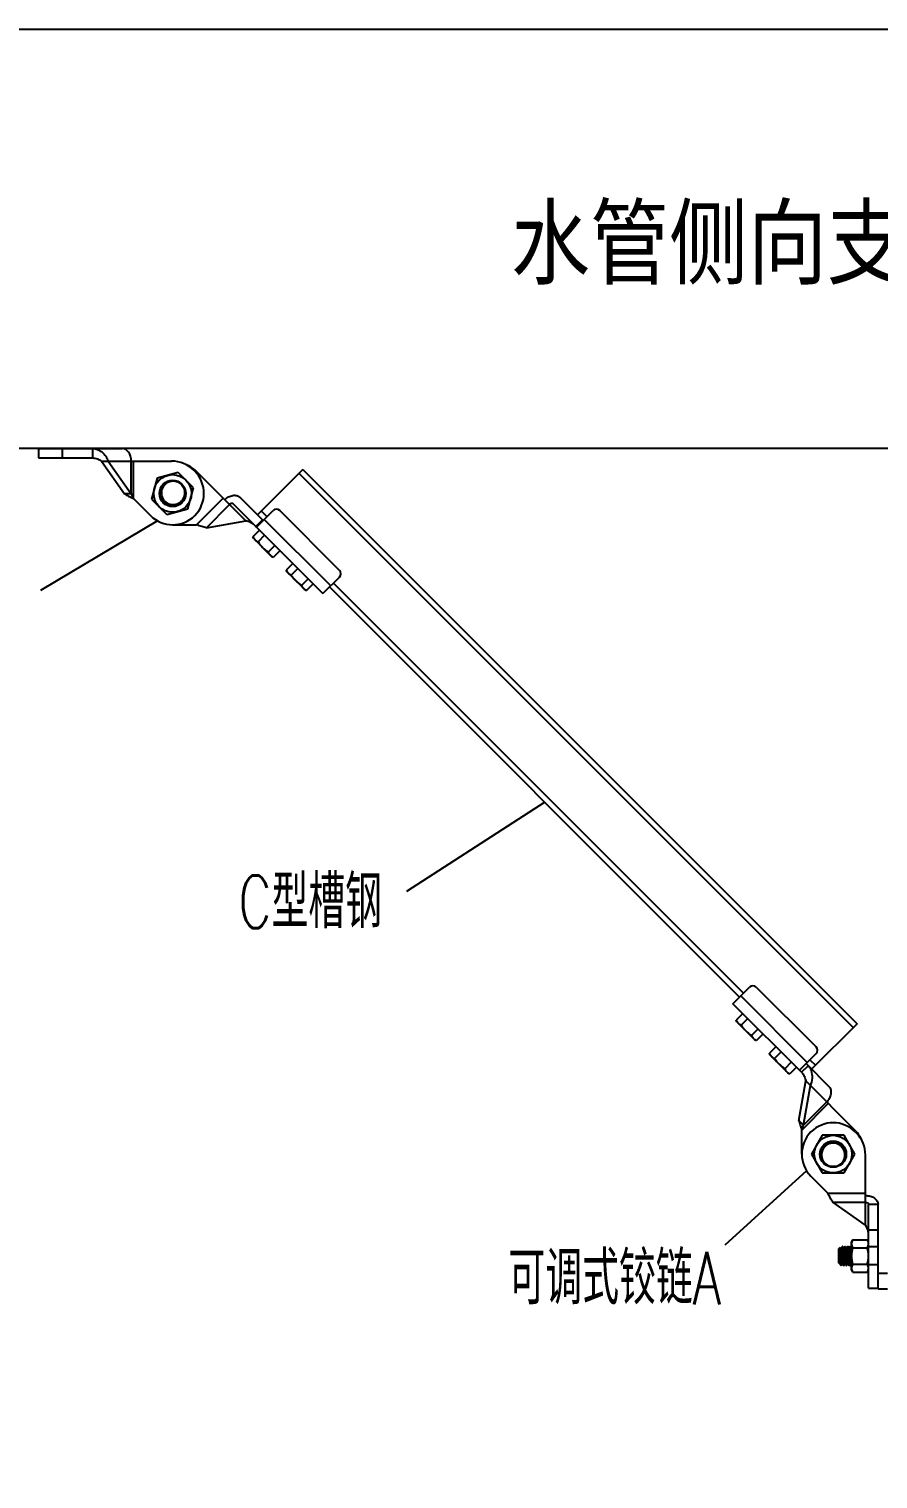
# Model space of a CAD drawing. Extents: x 1031190 to 1725648, y 733081 to 1571294.
# Drawn here: x 1126608 to 1133056, y 1245782 to 1256793 of the extents above; entities that cross this region are included whole.
import ezdxf

# ---------------------------------------------------------------- set-up
doc = ezdxf.new("R2010")
doc.units = 0
doc.header["$LTSCALE"] = 1000
doc.header["$MEASUREMENT"] = 0
doc.layers.add('bz', color=2, linetype='Continuous')
doc.layers.add('W_DIM', color=4, linetype='Continuous')
doc.styles.get("Standard").update_dxf_attribs({"font": 'gbenor.shx', "bigfont": 'gbcbig.shx'})
doc.styles.add('wwp100', font='txt.shx', dxfattribs={"width": 0.7, "height": 400, "bigfont": 'hztxt.shx'})
doc.styles.add('中西文等高字体', font='HZTXT_E.shx', dxfattribs={"width": 0.7, "height": 4, "bigfont": 'hztxt.shx'})
doc.dimstyles.get("Standard").update_dxf_attribs({"dimtxt": 0.18, "dimasz": 0.18, "dimexe": 0.18, "dimexo": 0.0625, "dimgap": 0.09, "dimtad": 0, "dimtih": 1, "dimtoh": 1, "dimdec": 4, "dimzin": 0, "dimdsep": 46, "dimtxsty": 'Standard', "dimcen": 0.09, "dimadec": 0, "dimazin": 0, "dimtfac": 1, "dimtdec": 4, "dimtofl": 0, "dimtmove": 0, "dimatfit": 3, "dimfxl": 0, "dimtolj": 1, "dimtzin": 0, "dimarcsym": 0})

msp = doc.modelspace()

# ---------------------------------------------------------------- linework, layer by layer
at = {"linetype": 'Continuous'}
for p, q in [((1126680.3, 1253606.6), (1126680.3, 1253535.2)), ((1126680.3, 1253606.6), (1127316.4, 1253606.6)), ((1126680.3, 1253535.2), (1127089.3, 1253535.2)), ((1126858.9, 1253606.6), (1126858.9, 1253535.2)), ((1127089.3, 1253606.6), (1127089.3, 1253535.2)), ((1127157.9, 1253511.4), (1127333.3, 1253263.3)), ((1127157.9, 1253511.4), (1127690.9, 1253511.4)), ((1127208.4, 1253511.4), (1127383.8, 1253263.3)), ((1127383.8, 1253263.3), (1127383.8, 1253511.4)), ((1127400.6, 1253226.8), (1127400.6, 1253511.4)), ((1127741, 1253425.2), (1127581.6, 1253382.5)), ((1127857.6, 1253308.6), (1127741, 1253425.2)), ((1127866.7, 1253434.3), (1127859.3, 1253441.6)), ((1128254, 1253057.4), (1127877.1, 1253434.3)), ((1128688.5, 1253447.9), (1128343.3, 1253102.7)), ((1128659, 1253418.4), (1132867.9, 1249209.6)), ((1128688.5, 1253447.9), (1132897.3, 1249239.1)), ((1127581.6, 1253382.5), (1127538.9, 1253223.2)), ((1127814.9, 1253149.2), (1127857.6, 1253308.6)), ((1127383.8, 1253263.3), (1127333.3, 1253263.3)), ((1127400.6, 1253226.8), (1127529.9, 1253097.5)), ((1127538.9, 1253223.2), (1127655.6, 1253106.5)), ((1127614.3, 1253266.2), (1127614.3, 1253266.4)), ((1127614.4, 1253263.6), (1127614.4, 1253263.4)), ((1128082.3, 1253229), (1127881.1, 1253027.8)), ((1127954.6, 1253006), (1128130, 1253181.4)), ((1128333.4, 1253011.6), (1128158.7, 1253186.3)), ((1128383.9, 1253062.1), (1128209.2, 1253236.8)), ((1127655.6, 1253106.5), (1127814.9, 1253149.2)), ((1128335.3, 1253010.5), (1128461.2, 1253136.4)), ((1128372.8, 1253132.2), (1128414.9, 1253090.1)), ((1128966.3, 1252681.8), (1128511.7, 1253136.4)), ((1127698.3, 1253027.8), (1127881.1, 1253027.8)), ((1127954.6, 1253006), (1128254, 1253057.4)), ((1128358.2, 1252986.9), (1128308.1, 1252936.8)), ((1128380.5, 1253065.6), (1128330, 1253015)), ((1128334.9, 1253010.1), (1128840, 1252505)), ((1128899, 1252563.9), (1128393.8, 1253069)), ((1128314.7, 1252922.6), (1128308.1, 1252936.8)), ((1128314.7, 1252922.6), (1128449.4, 1252787.8)), ((1128397, 1252948), (1128347, 1252897.9)), ((1128474.8, 1252870.2), (1128424.7, 1252820.1)), ((1128449.4, 1252787.8), (1128463.6, 1252781.2)), ((1128513.7, 1252831.3), (1128463.6, 1252781.2)), ((1128610.7, 1252734.3), (1128560.6, 1252684.2)), ((1128567.3, 1252670), (1128560.6, 1252684.2)), ((1128567.3, 1252670), (1128702, 1252535.3)), ((1128649.6, 1252695.4), (1128599.5, 1252645.3)), ((1128966.3, 1252631.3), (1128840, 1252505)), ((1128727.4, 1252617.6), (1128677.3, 1252567.5)), ((1128702, 1252535.3), (1128716.2, 1252528.6)), ((1128766.3, 1252578.7), (1128716.2, 1252528.6)), ((1128890.6, 1252555.5), (1132004.9, 1249441.1)), ((1128920, 1252584.9), (1132034.4, 1249470.6)), ((1131954.4, 1249390.6), (1132080.7, 1249516.9)), ((1132013.3, 1249449.6), (1132518.5, 1248944.4)), ((1132131.2, 1249516.9), (1132585.8, 1249062.3)), ((1132475.2, 1248869.9), (1131954.4, 1249390.6)), ((1132028.2, 1249316.8), (1131978.1, 1249266.8)), ((1131984.7, 1249252.5), (1131978.1, 1249266.8)), ((1131984.7, 1249252.5), (1132119.4, 1249117.8)), ((1132067.1, 1249278), (1132017, 1249227.9)), ((1132897.3, 1249239.1), (1132552.2, 1248893.9)), ((1132144.8, 1249200.2), (1132094.7, 1249150.1)), ((1132119.4, 1249117.8), (1132133.6, 1249111.2)), ((1132183.7, 1249161.3), (1132133.6, 1249111.2)), ((1132280.7, 1249064.3), (1132230.7, 1249014.2)), ((1132237.3, 1249000), (1132230.7, 1249014.2)), ((1132237.3, 1249000), (1132372, 1248865.3)), ((1132319.6, 1249025.4), (1132269.5, 1248975.3)), ((1132462, 1248887.9), (1132585.8, 1249011.8)), ((1132397.4, 1248947.6), (1132347.3, 1248897.5)), ((1132436.3, 1248908.7), (1132386.2, 1248858.6)), ((1132475.2, 1248869.9), (1132525.7, 1248920.4)), ((1132510.1, 1248936), (1132686.2, 1248759.8)), ((1132539.5, 1248965.5), (1132581.6, 1248923.4)), ((1132372, 1248865.3), (1132386.2, 1248858.6)), ((1132455.4, 1248505.2), (1132506.8, 1248804.6)), ((1132506.8, 1248804.6), (1132883.7, 1248427.6)), ((1132491.1, 1248469.4), (1132542.5, 1248768.8)), ((1132477.2, 1248431.7), (1132678.4, 1248632.9)), ((1132666.5, 1248644.8), (1132491.1, 1248469.4)), ((1132455.4, 1248505.2), (1132491.1, 1248469.4)), ((1132477.2, 1248248.9), (1132477.2, 1248431.7)), ((1132632.8, 1248391.7), (1132550.3, 1248248.9)), ((1132797.8, 1248391.7), (1132632.8, 1248391.7)), ((1132880.3, 1248248.9), (1132797.8, 1248391.7)), ((1132883.7, 1248417.2), (1132891.1, 1248409.9)), ((1132550.3, 1248248.9), (1132632.8, 1248106)), ((1132773, 1248309.8), (1132772.9, 1248309.9)), ((1132774.9, 1248308), (1132775, 1248307.9)), ((1132797.8, 1248106), (1132880.3, 1248248.9)), ((1132960.8, 1247708.5), (1132960.8, 1248241.5)), ((1132676.2, 1247951.2), (1132546.9, 1248080.5)), ((1132632.8, 1248106), (1132797.8, 1248106)), ((1132676.2, 1247951.2), (1132960.8, 1247951.2)), ((1132712.8, 1247883.8), (1132960.8, 1247883.8)), ((1132960.8, 1247708.5), (1132712.8, 1247883.8)), ((1133056.1, 1247867), (1132984.6, 1247867)), ((1132984.6, 1247230.9), (1132984.6, 1247867)), ((1133056.1, 1247224.9), (1133056.1, 1247867)), ((1132865.6, 1247598.7), (1132856, 1247582.1)), ((1132856, 1247367.8), (1132856, 1247582.1)), ((1132865.6, 1247598.7), (1132975, 1247598.7)), ((1132984.6, 1247582.1), (1132975, 1247598.7)), ((1133056.1, 1247670.1), (1132984.6, 1247670.1)), ((1132758.4, 1247528.5), (1132770.2, 1247540.4)), ((1132758.4, 1247421.4), (1132758.4, 1247528.5)), ((1132770.4, 1247540.3), (1132770.2, 1247540.4)), ((1132773.6, 1247534.8), (1132770.4, 1247540.3)), ((1132778.5, 1247535.1), (1132773.3, 1247535.1)), ((1132784.7, 1247546.2), (1132778.3, 1247535.1)), ((1132784.7, 1247546.2), (1132785, 1247546.4)), ((1132785, 1247546.4), (1132787.6, 1247546.4)), ((1132785, 1247546.4), (1132787.6, 1247546.4)), ((1132787.9, 1247546.2), (1132787.6, 1247546.4)), ((1132794.4, 1247534.8), (1132787.9, 1247546.2)), ((1132799.3, 1247535.1), (1132794.1, 1247535.1)), ((1132805.6, 1247546.2), (1132799.1, 1247535.1)), ((1132805.6, 1247546.2), (1132805.8, 1247546.4)), ((1132805.8, 1247546.4), (1132808.4, 1247546.4)), ((1132805.8, 1247546.4), (1132808.4, 1247546.4)), ((1132808.7, 1247546.2), (1132808.4, 1247546.4)), ((1132815.3, 1247534.8), (1132808.7, 1247546.2)), ((1132820.1, 1247535.1), (1132815, 1247535.1)), ((1132826.4, 1247546.2), (1132820, 1247535.1)), ((1132826.4, 1247546.2), (1132826.7, 1247546.4)), ((1132826.7, 1247546.4), (1132829.3, 1247546.4)), ((1132826.7, 1247546.4), (1132829.3, 1247546.4)), ((1132829.5, 1247546.2), (1132829.3, 1247546.4)), ((1132836.1, 1247534.8), (1132829.5, 1247546.2)), ((1132841, 1247535.1), (1132836.1, 1247535.1)), ((1132836.1, 1247534.8), (1132836.3, 1247534.4)), ((1132847.2, 1247546.2), (1132840.8, 1247535.1)), ((1132847.2, 1247546.2), (1132847.5, 1247546.4)), ((1132847.5, 1247546.4), (1132850.1, 1247546.4)), ((1132847.5, 1247546.4), (1132850.1, 1247546.4)), ((1132850.4, 1247546.2), (1132850.1, 1247546.4)), ((1132856, 1247536.4), (1132850.4, 1247546.2)), ((1132856, 1247459.6), (1132855.3, 1247474.9)), ((1132865.6, 1247536.8), (1132975, 1247536.8)), ((1133056.1, 1247543.9), (1132984.6, 1247543.9)), ((1132758.4, 1247421.4), (1132764.9, 1247414.8)), ((1132764.9, 1247414.8), (1132764.9, 1247439.2)), ((1132764.9, 1247414.8), (1132768, 1247414.8)), ((1132767.7, 1247415.1), (1132771.6, 1247408.4)), ((1132772.3, 1247407.5), (1132771.6, 1247408.4)), ((1132772.3, 1247407.5), (1132776.3, 1247403.5)), ((1132776.3, 1247406.2), (1132776.3, 1247403.5)), ((1132776.3, 1247403.5), (1132777.2, 1247403.5)), ((1132777.1, 1247403.6), (1132777.2, 1247403.5)), ((1132777.2, 1247403.5), (1132777.4, 1247403.7)), ((1132777.4, 1247403.7), (1132783.8, 1247414.8)), ((1132783.7, 1247414.8), (1132788.9, 1247414.8)), ((1132788.4, 1247415.4), (1132788.6, 1247415.1)), ((1132788.6, 1247415.1), (1132795.1, 1247403.7)), ((1132795.1, 1247403.7), (1132795.4, 1247403.5)), ((1132795.4, 1247403.5), (1132798, 1247403.5)), ((1132795.4, 1247403.5), (1132798, 1247403.5)), ((1132798.3, 1247403.7), (1132798, 1247403.5)), ((1132798.3, 1247403.7), (1132804.7, 1247414.8)), ((1132804.5, 1247414.8), (1132809.7, 1247414.8)), ((1132809.4, 1247415.1), (1132816, 1247403.7)), ((1132816, 1247403.7), (1132816.2, 1247403.5)), ((1132816.2, 1247403.5), (1132818.8, 1247403.5)), ((1132816.2, 1247403.5), (1132818.8, 1247403.5)), ((1132819.1, 1247403.7), (1132818.8, 1247403.5)), ((1132819.1, 1247403.7), (1132825.5, 1247414.8)), ((1132825.4, 1247414.8), (1132830.5, 1247414.8)), ((1132830.2, 1247415.1), (1132836.8, 1247403.7)), ((1132836.8, 1247403.7), (1132837.1, 1247403.5)), ((1132837.1, 1247403.5), (1132839.7, 1247403.5)), ((1132837.1, 1247403.5), (1132839.7, 1247403.5)), ((1132839.9, 1247403.7), (1132839.7, 1247403.5)), ((1132839.9, 1247403.7), (1132846.3, 1247414.8)), ((1132846.2, 1247414.8), (1132851.4, 1247414.8)), ((1132851.1, 1247415.1), (1132856, 1247406.5)), ((1132865.6, 1247351.2), (1132856, 1247367.8)), ((1132865.6, 1247413.1), (1132975, 1247413.1)), ((1132865.6, 1247351.2), (1132975, 1247351.2)), ((1132984.6, 1247367.8), (1132975, 1247351.2)), ((1132984.6, 1247409.5), (1133056.1, 1247409.5)), ((1133056.1, 1247344), (1133127.5, 1247344)), ((1132984.6, 1247230.9), (1133056.1, 1247230.9)), ((1133056.1, 1247224.9), (1133127.5, 1247224.9))]:
    msp.add_line(p, q, dxfattribs=at)
msp.add_lwpolyline([(1124745.7, 1256792.8), (1137422.9, 1256792.8), (1137422.9, 1241937.5), (1124745.7, 1241937.5)], close=True)
for centre, radius in [((1127698.3, 1253265.9), 142.9), ((1127698.3, 1253265.9), 100.2), ((1127698.3, 1253265.9), 95.3), ((1132715.3, 1248248.9), 142.9), ((1132715.3, 1248248.9), 100.2), ((1132715.3, 1248248.9), 95.3)]:
    msp.add_circle(centre, radius, dxfattribs=at)
for centre, radius, start, end in [((1127690.9, 1253273.2), 238.1, 45, 90), ((1127698.3, 1253265.9), 238.1, 225, 45), ((1127708.7, 1253265.9), 238.1, 45, 67.63031), ((1127703.9, 1253264.5), 94.7, 72.31446, 73.94712), ((1127698.3, 1253265.9), 84, 178.71875, 179.6641), ((1127698.1, 1253265.9), 83.7, 179.75296, 181.37328), ((1127697.5, 1253271.6), 83.5, 184.99489, 185.50792), ((1127698.4, 1253265.9), 84.1, 177.15432, 178.71863), ((1127697.9, 1253265.9), 83.5, 181.37381, 181.69398), ((1127698, 1253265.9), 83.7, 181.69418, 182.60616), ((1127698.3, 1253265.9), 84, 182.60725, 185.59802), ((1127698.4, 1253265.9), 84, 185.59662, 191.09946), ((1127698.1, 1253265.9), 83.8, 191.10333, 191.4834), ((1127698.3, 1253265.9), 83.9, 191.48488, 255.44483), ((1127698.3, 1253265.9), 84, 255.4458, 258.67361), ((1127698.3, 1253265.9), 83.9, 258.67355, 262.14337), ((1127698.3, 1253265.8), 83.9, 262.14543, 265.15819), ((1127698.3, 1253266), 84.1, 265.15789, 267.69509), ((1127698.3, 1253266), 84.1, 267.70337, 268.51134), ((1127698.3, 1253266), 84.1, 267.69503, 268.78973), ((1127698.3, 1253266), 84, 268.51135, 269.23308), ((1127698.3, 1253265.8), 83.9, 268.78883, 271.69256), ((1127698.3, 1253265.7), 83.7, 269.23213, 271.6927), ((1128486.4, 1253111.1), 35.7, 45, 135), ((1128941.1, 1252656.5), 35.7, 315, 45), ((1132105.9, 1249491.6), 35.7, 45, 135), ((1132560.6, 1249037), 35.7, 315, 45), ((1132715.3, 1248248.9), 238.1, 45, 225), ((1132715.3, 1248259.3), 238.1, 22.36969, 45), ((1132722.7, 1248241.5), 238.1, 0, 45), ((1132715.3, 1248248.9), 83.9, 133.78883, 136.69256), ((1132715.2, 1248249), 83.7, 134.23213, 136.6927), ((1132715.4, 1248248.8), 84, 133.51135, 134.23308), ((1132715.4, 1248248.8), 84.1, 132.69503, 133.78973), ((1132715.4, 1248248.7), 84.1, 132.70337, 133.51134), ((1132715.4, 1248248.7), 84.1, 130.15789, 132.69509), ((1132715.3, 1248248.9), 83.9, 127.14543, 130.15819), ((1132715.3, 1248248.9), 83.9, 123.67355, 127.14337), ((1132715.3, 1248248.8), 84, 120.4458, 123.67361), ((1132715.3, 1248248.9), 83.9, 56.48488, 120.44483), ((1132715.4, 1248249), 83.8, 56.10333, 56.4834), ((1132715.3, 1248248.8), 84, 50.59662, 56.09946), ((1132715.3, 1248248.8), 84, 47.60725, 50.59802), ((1132715.5, 1248249), 83.7, 46.69418, 47.60616), ((1132715.6, 1248249.2), 83.5, 46.37381, 46.69398), ((1132719.9, 1248245.4), 83.5, 49.99489, 50.50792), ((1132715.5, 1248249), 83.7, 44.75296, 46.37328), ((1132715.3, 1248248.8), 84, 43.71875, 44.6641), ((1132715.2, 1248248.7), 84.1, 42.15432, 43.71863), ((1132710.4, 1248245.9), 94.7, 297.31446, 298.94712), ((1132936.5, 1247567.6), 48.1, 6.63088, 7.40314), ((1132831.6, 1247532.7), 4.96, 18.49226, 20.49889), ((1132936.5, 1247382.3), 48.1, 352.59836, 353.3691)]:
    msp.add_arc(centre, radius, start, end, dxfattribs=at)
for points, knots in [([(1127089.3, 1253606.6), (1127102.5, 1253606.6), (1127129.3, 1253601.5), (1127164.4, 1253580.1), (1127191.7, 1253549), (1127204, 1253524.2), (1127208.4, 1253511.4)], [0, 0, 0, 0, 0.2432329, 0.4930778, 0.7487233, 1, 1, 1, 1]), ([(1127089.3, 1253535.2), (1127102.1, 1253535.2), (1127126.8, 1253530.5), (1127148.4, 1253518.2), (1127157.9, 1253511.4)], [0, 0, 0, 0, 0.5225162, 1, 1, 1, 1]), ([(1127383.8, 1253511.4), (1127383.8, 1253523.6), (1127380.6, 1253547.5), (1127366.5, 1253578.6), (1127344.5, 1253600.8), (1127325.4, 1253606.6), (1127316.4, 1253606.6)], [0, 0, 0, 0, 0.2879693, 0.555344, 0.7905333, 1, 1, 1, 1]), ([(1127730, 1253355.5), (1127716.3, 1253359.5), (1127686.5, 1253361.1), (1127652.5, 1253345.9), (1127632, 1253325.5), (1127620.6, 1253306.9), (1127614.3, 1253286), (1127613.7, 1253271.5), (1127614.3, 1253264.3)], [0, 0, 0, 0, 0.2492726, 0.4984099, 0.6238458, 0.7492448, 0.8746208, 1, 1, 1, 1]), ([(1127700.8, 1253182), (1127708.1, 1253181.7), (1127722.8, 1253183.1), (1127743.6, 1253190.7), (1127761.9, 1253203.3), (1127781.2, 1253225.4), (1127794.3, 1253260.9), (1127790.4, 1253291), (1127785.3, 1253304.6)], [0, 0, 0, 0, 0.1254142, 0.2508333, 0.3762646, 0.5017062, 0.7507851, 1, 1, 1, 1]), ([(1127333.3, 1253263.3), (1127343.1, 1253256.5), (1127365.5, 1253244), (1127388.4, 1253232.8), (1127400.6, 1253226.8)], [0, 0, 0, 0, 0.4682186, 1, 1, 1, 1]), ([(1127383.8, 1253263.3), (1127384.9, 1253260.3), (1127389.9, 1253247.8), (1127396, 1253235.8), (1127400.6, 1253226.8)], [0, 0, 0, 0, 0.2440009, 1, 1, 1, 1]), ([(1128094.3, 1253217.1), (1128102.9, 1253225.8), (1128122, 1253240.3), (1128154, 1253252.4), (1128185.3, 1253252.6), (1128202.9, 1253243.1), (1128209.2, 1253236.8)], [0, 0, 0, 0, 0.2879707, 0.5553439, 0.7905323, 1, 1, 1, 1]), ([(1128158.7, 1253186.3), (1128157.1, 1253187.9), (1128152.7, 1253190.2), (1128144.9, 1253190.2), (1128136.9, 1253187.2), (1128132.1, 1253183.5), (1128130, 1253181.4)], [0, 0, 0, 0, 0.209498, 0.4446669, 0.7119894, 1, 1, 1, 1]), ([(1127954.6, 1253006), (1127942.8, 1253008.1), (1127918.1, 1253015), (1127894, 1253023.3), (1127881.1, 1253027.8)], [0, 0, 0, 0, 0.4682186, 1, 1, 1, 1]), ([(1128319.3, 1253025.7), (1128310.2, 1253034.8), (1128289.4, 1253048.9), (1128265.5, 1253055.5), (1128254, 1253057.4)], [0, 0, 0, 0, 0.5225162, 1, 1, 1, 1]), ([(1128335.3, 1253010.5), (1128335.2, 1253010.5), (1128334.4, 1253010.3), (1128333.9, 1253011.1), (1128333.4, 1253011.6)], [0, 0, 0, 0, 0.1267747, 1, 1, 1, 1]), ([(1128308.1, 1252936.8), (1128308.6, 1252935.6), (1128310.9, 1252930.9), (1128313.5, 1252926.4), (1128315.7, 1252923.2)], [0, 0, 0, 0, 0.2533457, 1, 1, 1, 1]), ([(1128323.7, 1252913.5), (1128327, 1252910.3), (1128334.4, 1252904.3), (1128342.7, 1252899.9), (1128347, 1252897.9)], [0, 0, 0, 0, 0.4935889, 1, 1, 1, 1]), ([(1128424.7, 1252820.1), (1128426.7, 1252815.8), (1128431.2, 1252807.5), (1128437.1, 1252800.1), (1128440.4, 1252796.9)], [0, 0, 0, 0, 0.5064112, 1, 1, 1, 1]), ([(1128440.4, 1252796.9), (1128443.7, 1252793.6), (1128451, 1252787.7), (1128459.3, 1252783.2), (1128463.6, 1252781.2)], [0, 0, 0, 0, 0.4935889, 1, 1, 1, 1]), ([(1128560.6, 1252684.2), (1128561.2, 1252683), (1128563.5, 1252678.3), (1128566.1, 1252673.8), (1128568.3, 1252670.6)], [0, 0, 0, 0, 0.2533457, 1, 1, 1, 1]), ([(1128576.3, 1252661), (1128579.6, 1252657.7), (1128586.9, 1252651.8), (1128595.2, 1252647.3), (1128599.5, 1252645.3)], [0, 0, 0, 0, 0.4935889, 1, 1, 1, 1]), ([(1128677.3, 1252567.5), (1128679.3, 1252563.2), (1128683.8, 1252554.9), (1128689.7, 1252547.6), (1128693, 1252544.3)], [0, 0, 0, 0, 0.5064112, 1, 1, 1, 1]), ([(1128693, 1252544.3), (1128696.2, 1252541), (1128703.6, 1252535.1), (1128711.9, 1252530.7), (1128716.2, 1252528.6)], [0, 0, 0, 0, 0.4935889, 1, 1, 1, 1]), ([(1131978.1, 1249266.8), (1131978.6, 1249265.6), (1131980.9, 1249260.9), (1131983.5, 1249256.4), (1131985.7, 1249253.2)], [0, 0, 0, 0, 0.2533457, 1, 1, 1, 1]), ([(1131993.7, 1249243.5), (1131997, 1249240.2), (1132004.4, 1249234.3), (1132012.7, 1249229.9), (1132017, 1249227.9)], [0, 0, 0, 0, 0.4935889, 1, 1, 1, 1]), ([(1132094.7, 1249150.1), (1132096.7, 1249145.8), (1132101.2, 1249137.5), (1132107.1, 1249130.1), (1132110.4, 1249126.9)], [0, 0, 0, 0, 0.5064112, 1, 1, 1, 1]), ([(1132110.4, 1249126.9), (1132113.7, 1249123.6), (1132121, 1249117.7), (1132129.3, 1249113.2), (1132133.6, 1249111.2)], [0, 0, 0, 0, 0.4935889, 1, 1, 1, 1]), ([(1132230.7, 1249014.2), (1132231.2, 1249013), (1132233.5, 1249008.3), (1132236.1, 1249003.8), (1132238.3, 1249000.6)], [0, 0, 0, 0, 0.2533457, 1, 1, 1, 1]), ([(1132246.3, 1248990.9), (1132249.6, 1248987.7), (1132257, 1248981.8), (1132265.2, 1248977.3), (1132269.5, 1248975.3)], [0, 0, 0, 0, 0.4935889, 1, 1, 1, 1]), ([(1132347.3, 1248897.5), (1132349.3, 1248893.2), (1132353.8, 1248884.9), (1132359.7, 1248877.6), (1132363, 1248874.3)], [0, 0, 0, 0, 0.5064112, 1, 1, 1, 1]), ([(1132475.2, 1248869.9), (1132473.1, 1248871.9), (1132469.2, 1248875.8), (1132464.6, 1248880.5), (1132460.3, 1248886.3), (1132462, 1248887.9)], [0, 0, 0, 0, 0.3786649, 0.6932905, 1, 1, 1, 1]), ([(1132550.1, 1248882.6), (1132548.7, 1248886.1), (1132542.6, 1248899.9), (1132533.6, 1248912.4), (1132525.7, 1248920.4)], [0, 0, 0, 0, 0.2529073, 1, 1, 1, 1]), ([(1132363, 1248874.3), (1132366.2, 1248871), (1132373.6, 1248865.1), (1132381.9, 1248860.6), (1132386.2, 1248858.6)], [0, 0, 0, 0, 0.4935889, 1, 1, 1, 1]), ([(1132475.2, 1248869.9), (1132484.2, 1248860.8), (1132498.4, 1248840), (1132504.9, 1248816.1), (1132506.8, 1248804.6)], [0, 0, 0, 0, 0.5225162, 1, 1, 1, 1]), ([(1132542.5, 1248768.8), (1132551, 1248786.3), (1132561.9, 1248824.5), (1132557.1, 1248864.5), (1132550.1, 1248882.6)], [0, 0, 0, 0, 0.5007687, 1, 1, 1, 1]), ([(1132666.5, 1248644.8), (1132675.2, 1248653.5), (1132689.8, 1248672.6), (1132701.8, 1248704.6), (1132702, 1248735.8), (1132692.6, 1248753.5), (1132686.2, 1248759.8)], [0, 0, 0, 0, 0.2879707, 0.5553439, 0.7905323, 1, 1, 1, 1]), ([(1132455.4, 1248505.2), (1132457.6, 1248493.4), (1132464.5, 1248468.7), (1132472.8, 1248444.5), (1132477.2, 1248431.7)], [0, 0, 0, 0, 0.4682186, 1, 1, 1, 1]), ([(1132477.2, 1248431.7), (1132478.2, 1248434.9), (1132482.4, 1248447.7), (1132486.9, 1248460.4), (1132491.1, 1248469.4)], [0, 0, 0, 0, 0.254643, 1, 1, 1, 1]), ([(1132654.2, 1248306.4), (1132648.9, 1248301.5), (1132639.4, 1248290.1), (1132630.1, 1248270), (1132626.1, 1248248.2), (1132628, 1248218.8), (1132643.9, 1248184.4), (1132667.9, 1248166), (1132681.1, 1248159.9)], [0, 0, 0, 0, 0.1254142, 0.2508333, 0.3762646, 0.5017062, 0.7507851, 1, 1, 1, 1]), ([(1132756.2, 1248163), (1132768.8, 1248169.9), (1132790.9, 1248189.8), (1132804.3, 1248224.6), (1132804.4, 1248253.6), (1132799.2, 1248274.8), (1132789, 1248294), (1132779.1, 1248304.7), (1132773.6, 1248309.4)], [0, 0, 0, 0, 0.2492726, 0.4984099, 0.6238458, 0.7492448, 0.8746208, 1, 1, 1, 1]), ([(1132712.8, 1247883.8), (1132706, 1247893.7), (1132693.4, 1247916), (1132682.2, 1247939), (1132676.2, 1247951.2)], [0, 0, 0, 0, 0.4682186, 1, 1, 1, 1]), ([(1132960.8, 1247934.4), (1132973.1, 1247934.4), (1132996.9, 1247931.1), (1133028.1, 1247917.1), (1133050.3, 1247895.1), (1133056.1, 1247875.9), (1133056.1, 1247867)], [0, 0, 0, 0, 0.2879693, 0.555344, 0.7905333, 1, 1, 1, 1]), ([(1132960.8, 1247883.8), (1132966.7, 1247883.8), (1132975.4, 1247881.7), (1132983.2, 1247874), (1132984.6, 1247869.2), (1132984.6, 1247867)], [0, 0, 0, 0, 0.5525142, 0.7891783, 1, 1, 1, 1]), ([(1132980.5, 1247669.1), (1132979.4, 1247672.8), (1132974.6, 1247686.8), (1132967.1, 1247699.7), (1132960.8, 1247708.5)], [0, 0, 0, 0, 0.2652356, 1, 1, 1, 1]), ([(1132856, 1247567.7), (1132856, 1247573), (1132858, 1247583.9), (1132862.8, 1247593.8), (1132865.6, 1247598.7)], [0, 0, 0, 0, 0.4850688, 1, 1, 1, 1]), ([(1132865.6, 1247536.8), (1132862.8, 1247541.7), (1132858, 1247551.5), (1132856, 1247562.5), (1132856, 1247567.7)], [0, 0, 0, 0, 0.5149312, 1, 1, 1, 1]), ([(1132984.2, 1247573.8), (1132983.9, 1247575.9), (1132982.2, 1247584.7), (1132978.4, 1247592.8), (1132975, 1247598.7)], [0, 0, 0, 0, 0.2413187, 1, 1, 1, 1]), ([(1132975, 1247536.8), (1132977.9, 1247541.7), (1132982.6, 1247551.5), (1132984.6, 1247562.5), (1132984.6, 1247567.7)], [0, 0, 0, 0, 0.5149312, 1, 1, 1, 1]), ([(1132776.3, 1247406.2), (1132775.9, 1247409.8), (1132775.4, 1247419.2), (1132774.8, 1247435.7), (1132774.1, 1247456.5), (1132773.4, 1247479.2), (1132772.8, 1247498), (1132772.3, 1247512.1), (1132772, 1247521), (1132771.6, 1247528.4), (1132771.3, 1247534.1), (1132770.8, 1247537.8), (1132770.7, 1247539.8), (1132770.4, 1247540.3)], [0, 0, 0, 0, 0.0806353, 0.2085354, 0.3696645, 0.5456203, 0.7157198, 0.7920409, 0.859282, 0.9153044, 0.9582922, 0.9868202, 1, 1, 1, 1]), ([(1132773.6, 1247534.8), (1132773.7, 1247534.7), (1132773.9, 1247534.2), (1132774, 1247533.6), (1132774.1, 1247533.1)], [0, 0, 0, 0, 0.1730941, 1, 1, 1, 1]), ([(1132774.1, 1247533.1), (1132774.8, 1247530.1), (1132775.5, 1247521.8), (1132776.7, 1247507), (1132777.8, 1247488.1), (1132778.9, 1247467.5), (1132779.9, 1247450.5), (1132780.7, 1247438), (1132781.3, 1247430.2), (1132781.8, 1247424), (1132782.4, 1247419.1), (1132782.9, 1247416.7), (1132783.3, 1247414.8), (1132783.7, 1247414.8)], [0, 0, 0, 0, 0.0777982, 0.2082354, 0.3748006, 0.5562004, 0.7292138, 0.8055371, 0.8717102, 0.9256228, 0.9655759, 0.9903913, 1, 1, 1, 1]), ([(1132778.5, 1247535.1), (1132778.9, 1247535.1), (1132779.3, 1247533.1), (1132779.9, 1247530.4), (1132780.4, 1247525.1), (1132781, 1247518.4), (1132781.6, 1247510), (1132782.5, 1247496.7), (1132783.5, 1247478.8), (1132784.6, 1247457.5), (1132785.6, 1247440.8), (1132786.5, 1247429.4), (1132787.1, 1247423.1), (1132787.7, 1247418.6), (1132788.1, 1247416.2), (1132788.4, 1247415.4)], [0, 0, 0, 0, 0.0102174, 0.0368365, 0.0796373, 0.1372379, 0.2076612, 0.2884451, 0.4694957, 0.6551875, 0.8196562, 0.8865748, 0.9400423, 0.9782392, 1, 1, 1, 1]), ([(1132785, 1247546.4), (1132785.1, 1247546.4), (1132785.2, 1247546.3), (1132785.3, 1247546.1), (1132785.3, 1247546)], [0, 0, 0, 0, 0.3723986, 1, 1, 1, 1]), ([(1132785.3, 1247546), (1132785.4, 1247545.9), (1132785.6, 1247545.4), (1132785.7, 1247544.8), (1132785.8, 1247544.3)], [0, 0, 0, 0, 0.1797905, 1, 1, 1, 1]), ([(1132785.8, 1247544.3), (1132786.4, 1247541.2), (1132787.1, 1247532.7), (1132788.4, 1247513.5), (1132789.7, 1247485.7), (1132791.2, 1247453.4), (1132792.4, 1247428.5), (1132793.6, 1247413.2), (1132794.2, 1247407.6), (1132794.6, 1247405.5)], [0, 0, 0, 0, 0.0680369, 0.183112, 0.4156134, 0.66855, 0.8804582, 0.9541945, 1, 1, 1, 1]), ([(1132797.2, 1247405.6), (1132796.6, 1247409), (1132795.8, 1247418.2), (1132794.7, 1247434.9), (1132793.7, 1247456.6), (1132792.5, 1247480.5), (1132791.4, 1247503.7), (1132790.5, 1247521.4), (1132789.7, 1247533), (1132789.2, 1247539.2), (1132788.6, 1247543.3), (1132788.2, 1247545.5), (1132787.9, 1247546.2)], [0, 0, 0, 0, 0.072759, 0.1968608, 0.3572598, 0.5342987, 0.7062829, 0.8521474, 0.9095253, 0.9540848, 0.9844928, 1, 1, 1, 1]), ([(1132794.8, 1247534), (1132795.5, 1247531.4), (1132796.2, 1247523.6), (1132797.4, 1247509.4), (1132798.5, 1247490.5), (1132799.6, 1247469.5), (1132800.6, 1247452), (1132801.4, 1247439.1), (1132802, 1247430.9), (1132802.6, 1247424.5), (1132803.2, 1247419.3), (1132803.7, 1247416.8), (1132804.1, 1247414.8), (1132804.5, 1247414.8)], [0, 0, 0, 0, 0.0681208, 0.1931918, 0.3586724, 0.5424113, 0.7197556, 0.7984706, 0.8669215, 0.9228135, 0.9642903, 0.9900662, 1, 1, 1, 1]), ([(1132799.3, 1247535.1), (1132799.7, 1247535.1), (1132800.1, 1247533.1), (1132800.7, 1247530.5), (1132801.2, 1247525.3), (1132801.8, 1247518.7), (1132802.4, 1247510.5), (1132803.3, 1247497.4), (1132804.2, 1247479.6), (1132805.4, 1247458.5), (1132806.5, 1247439.6), (1132807.8, 1247425.6), (1132808.3, 1247418.1), (1132809.2, 1247415.6)], [0, 0, 0, 0, 0.0100661, 0.0362289, 0.0783082, 0.1349822, 0.2043392, 0.2840022, 0.4630493, 0.6476926, 0.8127255, 0.9356584, 1, 1, 1, 1]), ([(1132805.8, 1247546.4), (1132805.9, 1247546.4), (1132806, 1247546.3), (1132806.1, 1247546.1), (1132806.2, 1247546)], [0, 0, 0, 0, 0.371131, 1, 1, 1, 1]), ([(1132806.2, 1247546), (1132806.2, 1247545.9), (1132806.4, 1247545.4), (1132806.5, 1247544.8), (1132806.6, 1247544.3)], [0, 0, 0, 0, 0.1810218, 1, 1, 1, 1]), ([(1132806.6, 1247544.3), (1132807.3, 1247541), (1132808, 1247531.8), (1132809.1, 1247515), (1132810.2, 1247493.4), (1132811.3, 1247469.5), (1132812.4, 1247446.2), (1132813.3, 1247428.6), (1132814.2, 1247417), (1132814.7, 1247410.7), (1132815.3, 1247406.6), (1132815.6, 1247404.4), (1132816, 1247403.7)], [0, 0, 0, 0, 0.0724852, 0.1964351, 0.3567845, 0.5338775, 0.7059953, 0.8519985, 0.9094333, 0.9540396, 0.9844795, 1, 1, 1, 1]), ([(1132818, 1247405.6), (1132817.4, 1247408.9), (1132816.7, 1247418.1), (1132815.5, 1247434.9), (1132814.5, 1247456.5), (1132813.4, 1247480.4), (1132812.3, 1247503.7), (1132811.3, 1247521.3), (1132810.5, 1247532.9), (1132810, 1247539.2), (1132809.4, 1247543.3), (1132809.1, 1247545.5), (1132808.7, 1247546.2)], [0, 0, 0, 0, 0.072462, 0.1964006, 0.3567743, 0.5338804, 0.7060032, 0.8520154, 0.9094481, 0.9540479, 0.9844809, 1, 1, 1, 1]), ([(1132815.3, 1247534.8), (1132815.3, 1247534.7), (1132815.4, 1247534.5), (1132815.5, 1247534.3), (1132815.5, 1247534.2)], [0, 0, 0, 0, 0.4376161, 1, 1, 1, 1]), ([(1132815.5, 1247534.2), (1132816.3, 1247531.7), (1132816.9, 1247524), (1132818.2, 1247509.9), (1132819.3, 1247491), (1132820.4, 1247470), (1132821.4, 1247452.3), (1132822.3, 1247439.3), (1132822.9, 1247431.1), (1132823.5, 1247424.6), (1132824, 1247419.3), (1132824.6, 1247416.8), (1132825, 1247414.8), (1132825.4, 1247414.8)], [0, 0, 0, 0, 0.0659453, 0.1897904, 0.3550149, 0.5392741, 0.7175969, 0.7968558, 0.8658281, 0.9221694, 0.96399, 0.9899888, 1, 1, 1, 1]), ([(1132820.1, 1247535.1), (1132820.5, 1247535.1), (1132820.9, 1247533.1), (1132821.5, 1247530.6), (1132822, 1247525.5), (1132822.6, 1247519), (1132823.2, 1247510.9), (1132824.1, 1247498), (1132825, 1247480.5), (1132826.2, 1247459.5), (1132827.3, 1247440.6), (1132828.5, 1247426.3), (1132829.2, 1247418.6), (1132829.9, 1247415.9)], [0, 0, 0, 0, 0.0099248, 0.0356747, 0.0771054, 0.1329413, 0.2013278, 0.2799736, 0.4571941, 0.6408665, 0.8063789, 0.9316041, 1, 1, 1, 1]), ([(1132826.7, 1247546.4), (1132826.7, 1247546.4), (1132826.9, 1247546.3), (1132827, 1247546.1), (1132827, 1247546)], [0, 0, 0, 0, 0.3700796, 1, 1, 1, 1]), ([(1132827, 1247546), (1132827, 1247545.9), (1132827.2, 1247545.4), (1132827.4, 1247544.8), (1132827.5, 1247544.4)], [0, 0, 0, 0, 0.1820575, 1, 1, 1, 1]), ([(1132827.5, 1247544.4), (1132828.1, 1247541), (1132828.8, 1247531.8), (1132830, 1247515.1), (1132831, 1247493.4), (1132832.1, 1247469.5), (1132833.2, 1247446.3), (1132834.2, 1247428.6), (1132835, 1247417), (1132835.5, 1247410.8), (1132836.1, 1247406.6), (1132836.4, 1247404.4), (1132836.8, 1247403.7)], [0, 0, 0, 0, 0.0723037, 0.1961546, 0.3565036, 0.5336411, 0.7058393, 0.8519298, 0.9093948, 0.9540202, 0.984473, 1, 1, 1, 1]), ([(1132838.9, 1247405.6), (1132838.2, 1247408.9), (1132837.5, 1247418.1), (1132836.4, 1247434.9), (1132835.3, 1247456.5), (1132834.2, 1247480.4), (1132833.1, 1247503.7), (1132832.2, 1247521.3), (1132831.3, 1247532.9), (1132830.8, 1247539.2), (1132830.2, 1247543.3), (1132829.9, 1247545.5), (1132829.5, 1247546.2)], [0, 0, 0, 0, 0.0724348, 0.1963567, 0.3567, 0.5338039, 0.7059441, 0.8519721, 0.9094173, 0.9540318, 0.9844771, 1, 1, 1, 1]), ([(1132836.3, 1247534.3), (1132837.2, 1247531.8), (1132837.7, 1247524.2), (1132839, 1247510.2), (1132840.1, 1247491.3), (1132841.3, 1247470.2), (1132842.2, 1247452.5), (1132843.1, 1247439.4), (1132843.7, 1247431.2), (1132844.3, 1247424.6), (1132844.8, 1247419.4), (1132845.4, 1247416.8), (1132845.8, 1247414.8), (1132846.2, 1247414.8)], [0, 0, 0, 0, 0.0645661, 0.1876199, 0.3526803, 0.5372716, 0.7162179, 0.7958287, 0.8651304, 0.9217555, 0.9638039, 0.9899473, 1, 1, 1, 1]), ([(1132841, 1247535.1), (1132841.4, 1247535.1), (1132841.8, 1247533.1), (1132842.3, 1247530.6), (1132842.9, 1247525.5), (1132843.5, 1247519), (1132844.1, 1247510.9), (1132844.9, 1247498), (1132845.9, 1247480.4), (1132847, 1247459.5), (1132848.1, 1247440.5), (1132849.3, 1247426.3), (1132850, 1247418.5), (1132850.8, 1247415.9)], [0, 0, 0, 0, 0.009925, 0.0356902, 0.0771466, 0.1330043, 0.2014194, 0.2801019, 0.457378, 0.6410811, 0.8065814, 0.9317263, 1, 1, 1, 1]), ([(1132847.5, 1247546.4), (1132847.6, 1247546.4), (1132847.7, 1247546.3), (1132847.8, 1247546.1), (1132847.8, 1247546)], [0, 0, 0, 0, 0.3728627, 1, 1, 1, 1]), ([(1132847.8, 1247546), (1132847.9, 1247545.9), (1132848.1, 1247545.4), (1132848.2, 1247544.8), (1132848.3, 1247544.3)], [0, 0, 0, 0, 0.1793411, 1, 1, 1, 1]), ([(1132848.3, 1247544.3), (1132848.8, 1247541.7), (1132849.4, 1247534.7), (1132850.4, 1247522.1), (1132851.3, 1247505.4), (1132852.5, 1247479.6), (1132853.9, 1247449), (1132855.1, 1247425.1), (1132856, 1247414.8)], [0, 0, 0, 0, 0.0609889, 0.1617003, 0.293789, 0.4461952, 0.7600455, 1, 1, 1, 1]), ([(1132850.9, 1247544.4), (1132850.9, 1247544.6), (1132850.7, 1247545.2), (1132850.6, 1247545.8), (1132850.4, 1247546.2)], [0, 0, 0, 0, 0.3352847, 1, 1, 1, 1]), ([(1132855.3, 1247474.9), (1132855, 1247482.7), (1132854.3, 1247497.4), (1132853.3, 1247517.5), (1132852.2, 1247532.8), (1132851.5, 1247541.3), (1132850.9, 1247544.4)], [0, 0, 0, 0, 0.3360267, 0.635258, 0.8648862, 1, 1, 1, 1]), ([(1132856, 1247475), (1132856, 1247485.4), (1132857.9, 1247506.4), (1132862.7, 1247526.8), (1132865.6, 1247536.8)], [0, 0, 0, 0, 0.4998965, 1, 1, 1, 1]), ([(1132865.6, 1247413.1), (1132862.7, 1247423.2), (1132857.9, 1247443.6), (1132856, 1247464.5), (1132856, 1247475)], [0, 0, 0, 0, 0.500104, 1, 1, 1, 1]), ([(1132984.6, 1247475), (1132984.6, 1247485.4), (1132982.8, 1247506.4), (1132978, 1247526.8), (1132975, 1247536.8)], [0, 0, 0, 0, 0.4998965, 1, 1, 1, 1]), ([(1132975, 1247413.1), (1132978, 1247423.2), (1132982.8, 1247443.6), (1132984.6, 1247464.5), (1132984.6, 1247475)], [0, 0, 0, 0, 0.500104, 1, 1, 1, 1]), ([(1132771.6, 1247408.4), (1132770.9, 1247409.7), (1132769.7, 1247413.3), (1132767.3, 1247423.5), (1132765.9, 1247432.5), (1132764.9, 1247439.2)], [0, 0, 0, 0, 0.1387766, 0.3563304, 1, 1, 1, 1]), ([(1132764.9, 1247439.2), (1132765.2, 1247436.1), (1132765.6, 1247430.6), (1132766.2, 1247423.3), (1132766.9, 1247418.4), (1132767.3, 1247415.8), (1132767.7, 1247415.1)], [0, 0, 0, 0, 0.3828244, 0.6849221, 0.8931296, 1, 1, 1, 1]), ([(1132776.3, 1247406.2), (1132776.4, 1247405.6), (1132776.6, 1247404.7), (1132776.8, 1247403.7), (1132777.1, 1247403.6)], [0, 0, 0, 0, 0.6758621, 1, 1, 1, 1]), ([(1132794.6, 1247405.5), (1132794.7, 1247405.3), (1132794.8, 1247404.7), (1132794.9, 1247404.1), (1132795.1, 1247403.7)], [0, 0, 0, 0, 0.3352947, 1, 1, 1, 1]), ([(1132797.7, 1247403.9), (1132797.6, 1247404), (1132797.4, 1247404.5), (1132797.3, 1247405.1), (1132797.2, 1247405.6)], [0, 0, 0, 0, 0.1794141, 1, 1, 1, 1]), ([(1132798, 1247403.5), (1132797.9, 1247403.5), (1132797.8, 1247403.6), (1132797.7, 1247403.8), (1132797.7, 1247403.9)], [0, 0, 0, 0, 0.372787, 1, 1, 1, 1]), ([(1132809.2, 1247415.6), (1132809.2, 1247415.5), (1132809.3, 1247415.4), (1132809.4, 1247415.2), (1132809.4, 1247415.1)], [0, 0, 0, 0, 0.5554551, 1, 1, 1, 1]), ([(1132818.5, 1247403.9), (1132818.5, 1247404), (1132818.3, 1247404.5), (1132818.1, 1247405.1), (1132818, 1247405.6)], [0, 0, 0, 0, 0.1811124, 1, 1, 1, 1]), ([(1132818.8, 1247403.5), (1132818.8, 1247403.5), (1132818.6, 1247403.6), (1132818.6, 1247403.8), (1132818.5, 1247403.9)], [0, 0, 0, 0, 0.3710418, 1, 1, 1, 1]), ([(1132839.3, 1247403.9), (1132839.3, 1247404), (1132839.1, 1247404.5), (1132839, 1247405.1), (1132838.9, 1247405.6)], [0, 0, 0, 0, 0.1813211, 1, 1, 1, 1]), ([(1132839.7, 1247403.5), (1132839.6, 1247403.5), (1132839.5, 1247403.6), (1132839.4, 1247403.8), (1132839.3, 1247403.9)], [0, 0, 0, 0, 0.3708246, 1, 1, 1, 1]), ([(1132856, 1247382.2), (1132856, 1247387.5), (1132858, 1247398.4), (1132862.8, 1247408.2), (1132865.6, 1247413.1)], [0, 0, 0, 0, 0.4850688, 1, 1, 1, 1]), ([(1132865.6, 1247351.2), (1132862.8, 1247356.1), (1132858, 1247366), (1132856, 1247376.9), (1132856, 1247382.2)], [0, 0, 0, 0, 0.5149312, 1, 1, 1, 1]), ([(1132984.6, 1247382.2), (1132984.6, 1247387.5), (1132982.6, 1247398.4), (1132977.9, 1247408.2), (1132975, 1247413.1)], [0, 0, 0, 0, 0.4850688, 1, 1, 1, 1]), ([(1132975, 1247351.2), (1132976.2, 1247353.3), (1132980.4, 1247361), (1132983.4, 1247369.6), (1132984.2, 1247376.1)], [0, 0, 0, 0, 0.2607399, 1, 1, 1, 1])]:
    msp.add_open_spline(points, degree=3, knots=knots, dxfattribs=at)
for points in [[(1128315.7, 1252923.2), (1128318.1, 1252919.8), (1128320.8, 1252916.5), (1128323.7, 1252913.5)], [(1128347, 1252897.9), (1128357.4, 1252882.7), (1128369, 1252868.2), (1128382.1, 1252855.2)], [(1128382.1, 1252855.2), (1128395.1, 1252842.2), (1128409.6, 1252830.6), (1128424.7, 1252820.1)], [(1128568.3, 1252670.6), (1128570.6, 1252667.2), (1128573.3, 1252663.9), (1128576.3, 1252661)], [(1128599.5, 1252645.3), (1128610, 1252630.2), (1128621.6, 1252615.7), (1128634.6, 1252602.6)], [(1128634.6, 1252602.6), (1128647.6, 1252589.6), (1128662.2, 1252578), (1128677.3, 1252567.5)], [(1131985.7, 1249253.2), (1131988.1, 1249249.8), (1131990.8, 1249246.5), (1131993.7, 1249243.5)], [(1132017, 1249227.9), (1132027.4, 1249212.7), (1132039, 1249198.2), (1132052.1, 1249185.2)], [(1132052.1, 1249185.2), (1132065.1, 1249172.2), (1132079.6, 1249160.6), (1132094.7, 1249150.1)], [(1132238.3, 1249000.6), (1132240.7, 1248997.2), (1132243.3, 1248993.9), (1132246.3, 1248990.9)], [(1132269.5, 1248975.3), (1132280, 1248960.2), (1132291.6, 1248945.6), (1132304.6, 1248932.6)], [(1132304.6, 1248932.6), (1132317.7, 1248919.6), (1132332.2, 1248908), (1132347.3, 1248897.5)], [(1132984.6, 1247639.9), (1132984.6, 1247649.7), (1132983.2, 1247659.6), (1132980.5, 1247669.1)], [(1132794.4, 1247534.8), (1132794.6, 1247534.6), (1132794.7, 1247534.3), (1132794.8, 1247534)], [(1132829.9, 1247415.9), (1132830, 1247415.6), (1132830.1, 1247415.4), (1132830.2, 1247415.1)], [(1132850.8, 1247415.9), (1132850.8, 1247415.6), (1132850.9, 1247415.4), (1132851.1, 1247415.1)]]:
    msp.add_open_spline(points, degree=3, dxfattribs=at)
at = {"layer": 'bz'}
msp.add_line((1137015.4, 1253606.6), (1126007.4, 1253606.6), dxfattribs=at)

# ---------------------------------------------------------------- texts
at = {"layer": 'bz', "color": 7, "style": '中西文等高字体'}
msp.add_text('水管侧向支撑', height=600, dxfattribs=at).set_placement((1130268.6, 1254851.8))
at = {"layer": 'W_DIM', "color": 7, "style": 'wwp100', "width": 0.7}
for s, p in [('C型槽钢', (1128197.2, 1249965.3)), ('可调式铰链A', (1130248.9, 1247107.8))]:
    msp.add_text(s, height=400, dxfattribs=at).set_placement(p)

# ---------------------------------------------------------------- leaders
for points in [[(1127583.7, 1253057.2), (1126694.8, 1252529.9)], [(1130525.2, 1250920.8), (1129473.8, 1250242.3)], [(1132513.8, 1248122), (1131893.8, 1247557.3)]]:
    msp.add_leader(points, dimstyle='Standard', override={"dimgap": 20, "dimtad": 0})

doc.saveas('drawing.dxf')
